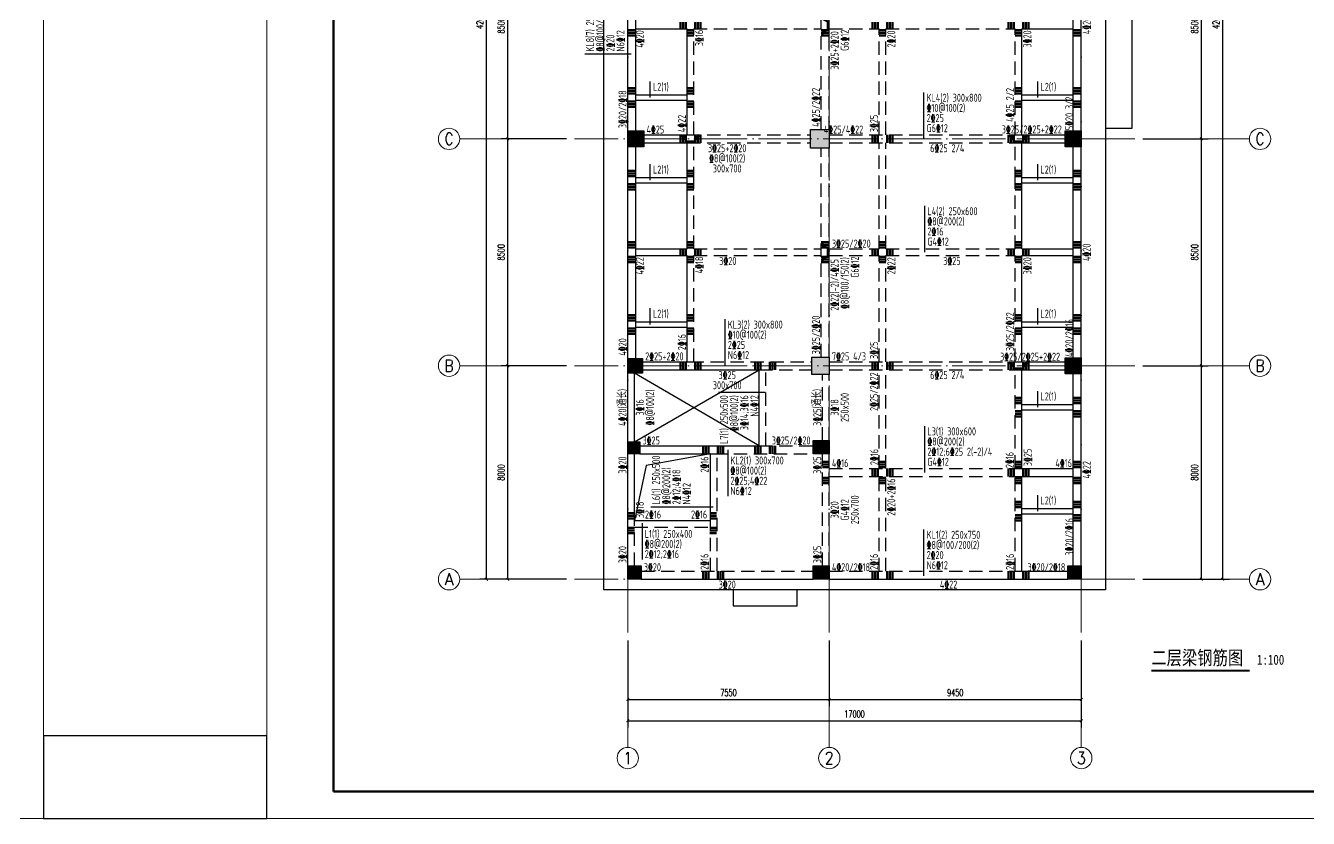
# Model space of a CAD drawing. Extents: x 3968514 to 5230306, y -516551 to -228246.
# Drawn here: x 4659082 to 4707165, y -425966 to -396266 of the extents above; entities that cross this region are included whole.
import ezdxf
from ezdxf.enums import TextEntityAlignment as Align

# ---------------------------------------------------------------- set-up
doc = ezdxf.new("R2010")
doc.units = 0
doc.header["$LTSCALE"] = 1000
doc.header["$MEASUREMENT"] = 0
for name, pattern in [('DASHED', [0.75, 0.5, -0.25]), ('DOTE', [2.42, 2, -0.2, 0.02, -0.2]), ('P_Dash1', [5, 4, -1])]:
    doc.linetypes.add(name, pattern=pattern)
for name, color, linetype, lineweight in [('AXIS', 3, 'Continuous', 15), ('AXIS_TEXT', 7, 'Continuous', 15), ('BEAM', 4, 'Continuous', 25), ('BEAM-DASHED', 4, 'P_Dash1', 25), ('BEAM-JZ-H', 2, 'Continuous', 25), ('BEAM-JZ-NUM-H', 6, 'Continuous', 25), ('BEAM-JZ-NUM-V', 6, 'Continuous', 25), ('BEAM-JZ-V', 2, 'Continuous', 25), ('BEAM-REINDJ', 1, 'Continuous', 50), ('BEAM-REINGJ', 1, 'Continuous', 50), ('BEAM-YW-H', 7, 'Continuous', 25), ('BEAM-YW-V', 7, 'Continuous', 25), ('COLUMN-HATCH', 251, 'Continuous', 25), ('DOTE', 1, 'DOTE', 9), ('FLOOR', 7, 'Continuous', 25), ('FRAME', 3, 'Continuous', 18), ('HOLE', 7, 'Continuous', 25)]:
    doc.layers.add(name, color=color, linetype=linetype, lineweight=lineweight)
for name, color, linetype in [('COLUMN', 9, 'Continuous'), ('DIM_SYMB', 3, 'Continuous'), ('PUB_TEXT', 7, 'Continuous')]:
    doc.layers.add(name, color=color, linetype=linetype)
doc.styles.add('-黑体', font='simhei.ttf', dxfattribs={"width": 0.8})
doc.styles.add('_TCH_AXIS', font='COMPLEX', dxfattribs={"bigfont": 'GBCBIG'})
doc.styles.add('_TCH_DIM_T3', font='SIMPLEX.shx', dxfattribs={"width": 0.7, "bigfont": 'GBCBIG.shx'})
doc.styles.add('COMPLEX', font='COMPLEX')
doc.styles.add('FromPkpm', font='Tssdeng.shx', dxfattribs={"width": 0.7, "bigfont": 'hztxt.shx'})
doc.dimstyles.new('_TCH_ARCH&&100', dxfattribs={"dimtxt": 255, "dimasz": 100, "dimexe": 250, "dimexo": 300, "dimgap": 122.5, "dimtad": 1, "dimdec": 0, "dimzin": 0, "dimdsep": 46, "dimtxsty": '_TCH_DIM_T3', "dimblk": 'ARCHTICK', "dimcen": 0.09, "dimclrt": 7, "dimazin": 2, "dimtfac": 1, "dimtdec": 0, "dimtix": 1, "dimtmove": 2, "dimatfit": 3, "dimfxl": 150, "dimtolj": 1, "dimtzin": 0, "dimarcsym": 0})

# ---------------------------------------------------------------- blocks, each defined once
blk = doc.blocks.new('dstfgdsrtewss')
at = {"layer": 'BEAM-JZ-H'}
for p, q in [((17554, 25976), (17554, 26576)), ((32079, 25976), (32079, 26576)), ((27812, 24426), (27812, 26166)), ((17554, 22876), (17554, 23476)), ((32079, 22876), (32079, 23476)), ((27842, 20176), (27842, 21916)), ((17554, 17476), (17554, 18076)), ((32079, 17476), (32079, 18076)), ((20361, 15926), (20361, 17666)), ((32079, 14376), (32079, 14976)), ((27842, 11926), (27842, 13666)), ((20458, 12776), (20458, 11036)), ((32079, 10476), (32079, 11076)), ((17244, 10026), (17244, 8666)), ((27812, 8051), (27812, 9791))]:
    blk.add_line(p, q, dxfattribs=at)
at = {"layer": 'BEAM-JZ-V'}
for p, q in [((16837, 27596), (15097, 27596)), ((21857, 14921), (20117, 14921)), ((19912, 10626), (17572, 10626))]:
    blk.add_line(p, q, dxfattribs=at)
at = {"layer": 'BEAM-JZ-H', "style": 'FromPkpm', "width": 0.7}
for s, p in [('%%13210@100(2)', (27912, 25436)), ('2%%13225', (27912, 25056)), ('G6%%13212', (27912, 24676)), ('%%1328@200(2)', (27942, 21186)), ('2%%13216', (27942, 20806)), ('G4%%13212', (27942, 20426)), ('2%%13225', (20461, 16556)), ('%%13210@100(2)', (20461, 16936)), ('N6%%13212', (20461, 16176)), ('%%1328@200(2)', (27942, 12936)), ('2%%13212;6%%13225 2(-2)/4', (27942, 12556)), ('%%1328@100(2)', (20558, 11846)), ('G4%%13212', (27942, 12176)), ('2%%13225;4%%13222', (20558, 11466)), ('N6%%13212', (20558, 11086)), ('%%1328@200(2)', (17344, 9096)), ('%%1328@100/200(2)', (27912, 9061)), ('2%%13212;2%%13216', (17344, 8716)), ('2%%13220', (27912, 8681)), ('N6%%13212', (27912, 8301))]:
    blk.add_text(s, height=300, dxfattribs=at).set_placement(p)
at = {"layer": 'BEAM-JZ-NUM-H', "style": 'FromPkpm', "width": 0.7}
for s, p in [('L2(1)', (17654, 26226)), ('L2(1)', (32179, 26226)), ('KL4(2) 300x800', (27912, 25816)), ('L2(1)', (17654, 23126)), ('L2(1)', (32179, 23126)), ('L4(2) 250x600', (27942, 21566)), ('L2(1)', (17654, 17726)), ('L2(1)', (32179, 17726)), ('KL3(2) 300x800', (20461, 17316)), ('L3(1) 300x600', (27942, 13316)), ('KL2(1) 300x700', (20558, 12226)), ('L1(1) 250x400', (17344, 9476)), ('KL1(2) 250x750', (27912, 9441))]:
    blk.add_text(s, height=300, dxfattribs=at).set_placement(p)
for p in [(32179, 14626), (32179, 10726)]:
    blk.add_text('L2(1)', height=300, rotation=0, dxfattribs=at).set_placement(p)
at = {"layer": 'BEAM-JZ-NUM-V', "style": 'FromPkpm', "width": 0.7}
for s, p in [('KL8(7) 250x750', (15447, 27696)), ('L6(1) 250x500', (17922, 10726))]:
    blk.add_text(s, height=300, rotation=90, dxfattribs=at).set_placement(p)
blk.add_text('L7(1) 250x500', height=300, rotation=90, dxfattribs=at).set_placement((20467, 14821), align=Align.RIGHT)
at = {"layer": 'BEAM-JZ-V', "style": 'FromPkpm', "width": 0.7}
for s, p in [('%%1328@100/200(2)', (15827, 27696)), ('N6%%13212', (16587, 27696)), ('2%%13220', (16207, 27696)), ('%%1328@200(2)', (18302, 10726)), ('2%%13212;4%%13218', (18682, 10726)), ('N4%%13212', (19062, 10726))]:
    blk.add_text(s, height=300, rotation=90, dxfattribs=at).set_placement(p)
for s, p in [('%%1328@100(2)', (20847, 14821)), ('3%%13214;3%%13216', (21227, 14821)), ('N4%%13212', (21607, 14821))]:
    blk.add_text(s, height=300, rotation=90, dxfattribs=at).set_placement(p, align=Align.RIGHT)
at = {"layer": 'BEAM-YW-H', "style": 'FromPkpm', "width": 0.7}
for s, p in [('4%%13225', (17412, 24626)), ('4%%13225/4%%13222', (24060, 24626)), ('3%%13225/2%%13220', (24362, 20351)), ('7%%13225 4/3', (24362, 16126)), ('3%%13225', (17262, 12976)), ('4%%13216', (24362, 12126)), ('2%%13216', (17353, 10201)), ('3%%13220', (17312, 8226)), ('4%%13220/2%%13218', (24362, 8226))]:
    blk.add_text(s, height=300, dxfattribs=at).set_placement(p)
for s, p in [('3%%13225/2%%13225+2%%13222', (32981, 24630)), ('3%%13225/2%%13220', (23562, 12976)), ('4%%13216', (33362, 12126)), ('2%%13216', (19687, 10201)), ('3%%13220/2%%13218', (33112, 8226))]:
    blk.add_text(s, height=300, dxfattribs=at).set_placement(p, align=Align.RIGHT)
for s, p in [('3%%13225+2%%13220', (20437, 24226)), ('6%%13225 2/4', (28687, 24226)), ('%%1328@100(2)', (20437, 23846)), ('300x700', (20437, 23466)), ('3%%13220', (20462, 20001)), ('3%%13225', (28862, 20001)), ('3%%13225', (20437, 15726)), ('6%%13225 2/4', (28687, 15726)), ('300x700', (20437, 15346)), ('3%%13220', (20437, 7876)), ('4%%13222', (28737, 7876))]:
    blk.add_text(s, height=300, dxfattribs=at).set_placement(p, align=Align.TOP_CENTER)
blk.add_text('2%%13225+2%%13220', height=300, rotation=0, dxfattribs=at).set_placement((17362, 16126))
blk.add_text('3%%13225/2%%13225+2%%13222', height=300, rotation=359.9999, dxfattribs=at).set_placement((32917, 16114), align=Align.RIGHT)
at = {"layer": 'BEAM-YW-V', "style": 'FromPkpm', "width": 0.7}
for s, p in [('4%%13220', (33762, 28676)), ('4%%13220', (17012, 28169)), ('3%%13216', (19237, 28205)), ('3%%13225+2%%13220', (24312, 27738)), ('G6%%13212', (24692, 28122)), ('2%%13220', (26437, 28169)), ('3%%13220', (31537, 28169)), ('4%%13220', (33762, 20176)), ('4%%13222', (17012, 19665)), ('4%%13218', (19237, 19701)), ('2%%13222(-2)/4%%13225', (24312, 18955)), ('%%1328@100/150(2)', (24692, 19022)), ('G6%%13212', (25072, 19622)), ('2%%13222', (26437, 19669)), ('3%%13220', (31537, 19669)), ('%%1328@100(2)', (17392, 14363)), ('3%%13216', (17012, 14363)), ('3%%13218', (24312, 14363)), ('250x500', (24692, 14363)), ('3%%13225', (31551, 12489)), ('4%%13222', (33762, 12026)), ('2%%13220+2%%13216', (26437, 11003)), ('3%%13218', (17012, 10526)), ('3%%13220', (24312, 10526)), ('G4%%13212', (24692, 10526)), ('250x700', (25072, 10526))]:
    blk.add_text(s, height=300, rotation=90, dxfattribs=at).set_placement(p, align=Align.TOP_CENTER)
for s, p in [('3%%13220/2%%13218', (16662, 24826)), ('4%%13225/2%%13222', (23912, 24876)), ('4%%13225 2/2', (31187, 25063)), ('5%%13220 3/2', (33412, 24751)), ('4%%13222', (18887, 24676)), ('3%%13225', (26087, 24676)), ('3%%13225/2%%13222', (31187, 16475)), ('3%%13225/2%%13220', (23912, 16351)), ('4%%13220/2%%13216', (33412, 16251)), ('4%%13220', (16662, 16301)), ('2%%13216', (18887, 16507)), ('3%%13225', (26087, 16176)), ('3%%13220/2%%13216', (33412, 8809)), ('3%%13220', (16662, 8526)), ('2%%13216', (19737, 8276)), ('3%%13225', (23962, 8526)), ('2%%13216', (26087, 8276)), ('2%%13216', (31187, 8276))]:
    blk.add_text(s, height=300, rotation=90, dxfattribs=at).set_placement(p)
for s, p in [('2%%13225/2%%13222', (26087, 15676)), ('3%%13220', (16662, 12526)), ('2%%13216', (19737, 12526)), ('3%%13225', (23962, 12526))]:
    blk.add_text(s, height=300, rotation=90, dxfattribs=at).set_placement(p, align=Align.RIGHT)
for s, p in [('4%%13220(通长)', (16662, 14363)), ('3%%13225(通长)', (23962, 14363)), ('2%%13216', (26101, 12503)), ('2%%13216', (31173, 12392))]:
    blk.add_text(s, height=300, rotation=90, dxfattribs=at).set_placement(p, align=Align.CENTER)
blk = doc.blocks.new('dtgdsfgsea')
at = {"layer": 'BEAM-REINDJ'}
for points in [[(24012, 28326), (24012, 28426), (24212, 28526), (24212, 28826), (24012, 28926), (24012, 29026)], [(18712, 24526), (18812, 24526), (18912, 24326), (19212, 24326), (19312, 24526), (19412, 24526)], [(31012, 24526), (31112, 24526), (31212, 24326), (31512, 24326), (31612, 24526), (31712, 24526)], [(24012, 19826), (24012, 19926), (24212, 20026), (24212, 20326), (24012, 20426), (24012, 20526)], [(31012, 16026), (31112, 16026), (31212, 15826), (31512, 15826), (31612, 16026), (31712, 16026)]]:
    blk.add_lwpolyline(points, dxfattribs=at)
at = {"layer": 'BEAM-REINGJ'}
for points in [[(16712, 28501), (17012, 28501)], [(16712, 28401), (17012, 28401)], [(18687, 28801), (18687, 28551)], [(18787, 28801), (18787, 28551)], [(18887, 28801), (18887, 28551)], [(18937, 28501), (19187, 28501)], [(18937, 28401), (19187, 28401)], [(19237, 28801), (19237, 28551)], [(19337, 28801), (19337, 28551)], [(19437, 28801), (19437, 28551)], [(23962, 28501), (24262, 28501)], [(23962, 28401), (24262, 28401)], [(25887, 28801), (25887, 28551)], [(25987, 28801), (25987, 28551)], [(26087, 28801), (26087, 28551)], [(26137, 28501), (26387, 28501)], [(26137, 28401), (26387, 28401)], [(26437, 28801), (26437, 28551)], [(26537, 28801), (26537, 28551)], [(26637, 28801), (26637, 28551)], [(30987, 28801), (30987, 28551)], [(31087, 28801), (31087, 28551)], [(31187, 28801), (31187, 28551)], [(31237, 28501), (31487, 28501)], [(31237, 28401), (31487, 28401)], [(31537, 28801), (31537, 28551)], [(31637, 28801), (31637, 28551)], [(31737, 28801), (31737, 28551)], [(33412, 28501), (33712, 28501)], [(33412, 28401), (33712, 28401)], [(16712, 28301), (17012, 28301)], [(18937, 28301), (19187, 28301)], [(23962, 28301), (24262, 28301)], [(26137, 28301), (26387, 28301)], [(31237, 28301), (31487, 28301)], [(33412, 28301), (33712, 28301)], [(16712, 26326), (17012, 26326)], [(16712, 26226), (17012, 26226)], [(16712, 26126), (17012, 26126)], [(18937, 26326), (19187, 26326)], [(18937, 26226), (19187, 26226)], [(18937, 26126), (19187, 26126)], [(31237, 26326), (31487, 26326)], [(31237, 26226), (31487, 26226)], [(31237, 26126), (31487, 26126)], [(33412, 26326), (33712, 26326)], [(33412, 26226), (33712, 26226)], [(33412, 26126), (33712, 26126)], [(16712, 25826), (17012, 25826)], [(16712, 25726), (17012, 25726)], [(16712, 25626), (17012, 25626)], [(18937, 25826), (19187, 25826)], [(18937, 25726), (19187, 25726)], [(18937, 25626), (19187, 25626)], [(31237, 25826), (31487, 25826)], [(31237, 25726), (31487, 25726)], [(31237, 25626), (31487, 25626)], [(33412, 25826), (33712, 25826)], [(33412, 25726), (33712, 25726)], [(33412, 25626), (33712, 25626)], [(18687, 24576), (18687, 24276)], [(18787, 24576), (18787, 24276)], [(18887, 24576), (18887, 24276)], [(19237, 24576), (19237, 24276)], [(19337, 24576), (19337, 24276)], [(19437, 24576), (19437, 24276)], [(25887, 24576), (25887, 24276)], [(25987, 24576), (25987, 24276)], [(26087, 24576), (26087, 24276)], [(26437, 24576), (26437, 24276)], [(26537, 24576), (26537, 24276)], [(26637, 24576), (26637, 24276)], [(30987, 24576), (30987, 24276)], [(31087, 24576), (31087, 24276)], [(31187, 24576), (31187, 24276)], [(31537, 24576), (31537, 24276)], [(31637, 24576), (31637, 24276)], [(31737, 24576), (31737, 24276)], [(16712, 23226), (17012, 23226)], [(16712, 23126), (17012, 23126)], [(18937, 23226), (19187, 23226)], [(18937, 23126), (19187, 23126)], [(31237, 23226), (31487, 23226)], [(31237, 23126), (31487, 23126)], [(33412, 23226), (33712, 23226)], [(33412, 23126), (33712, 23126)], [(16712, 23026), (17012, 23026)], [(16712, 22726), (17012, 22726)], [(16712, 22626), (17012, 22626)], [(18937, 23026), (19187, 23026)], [(18937, 22726), (19187, 22726)], [(18937, 22626), (19187, 22626)], [(31237, 23026), (31487, 23026)], [(31237, 22726), (31487, 22726)], [(31237, 22626), (31487, 22626)], [(33412, 23026), (33712, 23026)], [(33412, 22726), (33712, 22726)], [(33412, 22626), (33712, 22626)], [(16712, 22526), (17012, 22526)], [(18937, 22526), (19187, 22526)], [(31237, 22526), (31487, 22526)], [(33412, 22526), (33712, 22526)], [(16712, 20551), (17012, 20551)], [(16712, 20451), (17012, 20451)], [(16712, 20351), (17012, 20351)], [(18687, 20301), (18687, 20051)], [(18787, 20301), (18787, 20051)], [(18887, 20301), (18887, 20051)], [(18937, 20551), (19187, 20551)], [(18937, 20451), (19187, 20451)], [(18937, 20351), (19187, 20351)], [(19237, 20301), (19237, 20051)], [(19337, 20301), (19337, 20051)], [(19437, 20301), (19437, 20051)], [(23962, 20551), (24262, 20551)], [(23962, 20451), (24262, 20451)], [(23962, 20351), (24262, 20351)], [(25887, 20301), (25887, 20051)], [(25987, 20301), (25987, 20051)], [(26087, 20301), (26087, 20051)], [(26137, 20551), (26387, 20551)], [(26137, 20451), (26387, 20451)], [(26137, 20351), (26387, 20351)], [(26437, 20301), (26437, 20051)], [(26537, 20301), (26537, 20051)], [(26637, 20301), (26637, 20051)], [(30987, 20301), (30987, 20051)], [(31087, 20301), (31087, 20051)], [(31187, 20301), (31187, 20051)], [(31237, 20551), (31487, 20551)], [(31237, 20451), (31487, 20451)], [(31237, 20351), (31487, 20351)], [(31537, 20301), (31537, 20051)], [(31637, 20301), (31637, 20051)], [(31737, 20301), (31737, 20051)], [(33412, 20551), (33712, 20551)], [(33412, 20451), (33712, 20451)], [(33412, 20351), (33712, 20351)], [(16712, 20001), (17012, 20001)], [(16712, 19901), (17012, 19901)], [(16712, 19801), (17012, 19801)], [(18937, 20001), (19187, 20001)], [(18937, 19901), (19187, 19901)], [(18937, 19801), (19187, 19801)], [(23962, 20001), (24262, 20001)], [(23962, 19901), (24262, 19901)], [(23962, 19801), (24262, 19801)], [(26137, 20001), (26387, 20001)], [(26137, 19901), (26387, 19901)], [(26137, 19801), (26387, 19801)], [(31237, 20001), (31487, 20001)], [(31237, 19901), (31487, 19901)], [(31237, 19801), (31487, 19801)], [(33412, 20001), (33712, 20001)], [(33412, 19901), (33712, 19901)], [(33412, 19801), (33712, 19801)], [(16712, 17826), (17012, 17826)], [(18937, 17826), (19187, 17826)], [(31237, 17826), (31487, 17826)], [(33412, 17826), (33712, 17826)], [(16712, 17726), (17012, 17726)], [(16712, 17626), (17012, 17626)], [(16712, 17326), (17012, 17326)], [(18937, 17726), (19187, 17726)], [(18937, 17626), (19187, 17626)], [(18937, 17326), (19187, 17326)], [(31237, 17726), (31487, 17726)], [(31237, 17626), (31487, 17626)], [(31237, 17326), (31487, 17326)], [(33412, 17726), (33712, 17726)], [(33412, 17626), (33712, 17626)], [(33412, 17326), (33712, 17326)], [(16712, 17226), (17012, 17226)], [(16712, 17126), (17012, 17126)], [(18937, 17226), (19187, 17226)], [(18937, 17126), (19187, 17126)], [(31237, 17226), (31487, 17226)], [(31237, 17126), (31487, 17126)], [(33412, 17226), (33712, 17226)], [(33412, 17126), (33712, 17126)], [(18687, 16076), (18687, 15776)], [(18787, 16076), (18787, 15776)], [(18887, 16076), (18887, 15776)], [(19237, 16076), (19237, 15776)], [(19337, 16076), (19337, 15776)], [(19437, 16076), (19437, 15776)], [(21482, 16076), (21482, 15776)], [(21582, 16076), (21582, 15776)], [(21682, 16076), (21682, 15776)], [(22032, 16076), (22032, 15776)], [(22132, 16076), (22132, 15776)], [(22232, 16076), (22232, 15776)], [(25887, 16076), (25887, 15776)], [(25987, 16076), (25987, 15776)], [(26087, 16076), (26087, 15776)], [(26437, 16076), (26437, 15776)], [(26537, 16076), (26537, 15776)], [(26637, 16076), (26637, 15776)], [(30987, 16076), (30987, 15776)], [(31087, 16076), (31087, 15776)], [(31187, 16076), (31187, 15776)], [(31537, 16076), (31537, 15776)], [(31637, 16076), (31637, 15776)], [(31737, 16076), (31737, 15776)], [(31237, 14726), (31487, 14726)], [(31237, 14626), (31487, 14626)], [(31237, 14526), (31487, 14526)], [(33412, 14726), (33712, 14726)], [(33412, 14626), (33712, 14626)], [(33412, 14526), (33712, 14526)], [(31237, 14226), (31487, 14226)], [(31237, 14126), (31487, 14126)], [(31237, 14026), (31487, 14026)], [(33412, 14226), (33712, 14226)], [(33412, 14126), (33712, 14126)], [(33412, 14026), (33712, 14026)], [(19537, 12926), (19537, 12626)], [(19637, 12926), (19637, 12626)], [(19737, 12926), (19737, 12626)], [(20087, 12926), (20087, 12626)], [(20187, 12926), (20187, 12626)], [(20287, 12926), (20287, 12626)], [(21482, 12926), (21482, 12626)], [(21582, 12926), (21582, 12626)], [(21682, 12926), (21682, 12626)], [(22032, 12926), (22032, 12626)], [(22132, 12926), (22132, 12626)], [(22232, 12926), (22232, 12626)], [(24012, 12326), (24262, 12326)], [(24012, 12226), (24262, 12226)], [(24012, 12126), (24262, 12126)], [(25887, 12076), (25887, 11776)], [(25987, 12076), (25987, 11776)], [(26087, 12076), (26087, 11776)], [(26137, 12326), (26387, 12326)], [(26137, 12226), (26387, 12226)], [(26137, 12126), (26387, 12126)], [(26437, 12076), (26437, 11776)], [(26537, 12076), (26537, 11776)], [(26637, 12076), (26637, 11776)], [(30987, 12076), (30987, 11776)], [(31087, 12076), (31087, 11776)], [(31187, 12076), (31187, 11776)], [(31237, 12326), (31487, 12326)], [(31237, 12226), (31487, 12226)], [(31237, 12126), (31487, 12126)], [(31537, 12076), (31537, 11776)], [(31637, 12076), (31637, 11776)], [(31737, 12076), (31737, 11776)], [(33412, 12326), (33712, 12326)], [(33412, 12226), (33712, 12226)], [(33412, 12126), (33712, 12126)], [(24012, 11726), (24262, 11726)], [(24012, 11626), (24262, 11626)], [(26137, 11726), (26387, 11726)], [(26137, 11626), (26387, 11626)], [(31237, 11726), (31487, 11726)], [(31237, 11626), (31487, 11626)], [(33412, 11726), (33712, 11726)], [(33412, 11626), (33712, 11626)], [(24012, 11526), (24262, 11526)], [(26137, 11526), (26387, 11526)], [(31237, 11526), (31487, 11526)], [(33412, 11526), (33712, 11526)], [(31237, 10826), (31487, 10826)], [(31237, 10726), (31487, 10726)], [(31237, 10626), (31487, 10626)], [(33412, 10826), (33712, 10826)], [(33412, 10726), (33712, 10726)], [(33412, 10626), (33712, 10626)], [(16712, 10401), (16962, 10401)], [(16712, 10301), (16962, 10301)], [(16712, 10201), (16962, 10201)], [(19787, 10401), (20037, 10401)], [(19787, 10301), (20037, 10301)], [(19787, 10201), (20037, 10201)], [(31237, 10326), (31487, 10326)], [(31237, 10226), (31487, 10226)], [(31237, 10126), (31487, 10126)], [(33412, 10326), (33712, 10326)], [(33412, 10226), (33712, 10226)], [(33412, 10126), (33712, 10126)], [(16712, 9851), (16962, 9851)], [(16712, 9751), (16962, 9751)], [(16712, 9651), (16962, 9651)], [(19787, 9851), (20037, 9851)], [(19787, 9751), (20037, 9751)], [(19787, 9651), (20037, 9651)], [(19537, 8226), (19537, 7926)], [(19637, 8226), (19637, 7926)], [(19737, 8226), (19737, 7926)], [(20087, 8226), (20087, 7926)], [(20187, 8226), (20187, 7926)], [(20287, 8226), (20287, 7926)], [(25887, 8226), (25887, 7926)], [(25987, 8226), (25987, 7926)], [(26087, 8226), (26087, 7926)], [(26437, 8226), (26437, 7926)], [(26537, 8226), (26537, 7926)], [(26637, 8226), (26637, 7926)], [(30987, 8226), (30987, 7926)], [(31087, 8226), (31087, 7926)], [(31187, 8226), (31187, 7926)], [(31537, 8226), (31537, 7926)], [(31637, 8226), (31637, 7926)], [(31737, 8226), (31737, 7926)]]:
    blk.add_lwpolyline(points, dxfattribs=at)
blk = doc.blocks.new('fyhdgtdfese')
at = {"layer": 'COLUMN-HATCH'}
for points in [[(5484914, -373271), (5485514, -373271), (5485514, -373871), (5484914, -373871)], [(5491764, -373221), (5492464, -373221), (5492464, -373921), (5491764, -373921)], [(5501314, -373271), (5501914, -373271), (5501914, -373871), (5501314, -373871)], [(5491814, -381746), (5492464, -381746), (5492464, -382396), (5491814, -382396)], [(5501314, -381771), (5501914, -381771), (5501914, -382371), (5501314, -382371)], [(5484914, -381796), (5485464, -381796), (5485464, -382346), (5484914, -382346)], [(5484914, -384921), (5485364, -384921), (5485364, -385371), (5484914, -385371)], [(5491864, -384871), (5492464, -384871), (5492464, -385371), (5491864, -385371)], [(5484914, -389571), (5485414, -389571), (5485414, -390071), (5484914, -390071)], [(5491864, -389571), (5492464, -389571), (5492464, -390071), (5491864, -390071)], [(5501414, -389571), (5501914, -389571), (5501914, -390071), (5501414, -390071)]]:
    blk.add_hatch(color=256, dxfattribs=at).paths.add_polyline_path(points, flags=0)
for points in [[(5484014, -347671), (5502814, -347671), (5502814, -390471), (5484014, -390471)], [(5503814, -365471), (5502814, -365471), (5502814, -373171), (5503814, -373171)], [(5488864, -391071), (5491264, -391071), (5491264, -390471), (5488864, -390471)]]:
    blk.add_lwpolyline(points, close=True)
at = {"layer": 'BEAM'}
for p, q in [((5501614, -373271), (5501614, -365371)), ((5501914, -373271), (5501914, -365371)), ((5484914, -373271), (5484914, -365446)), ((5485214, -373271), (5485214, -365446)), ((5485214, -369446), (5487139, -369446)), ((5487139, -373421), (5487139, -369446)), ((5499689, -373421), (5499689, -369446)), ((5499689, -369446), (5501614, -369446)), ((5485214, -371921), (5487139, -371921)), ((5485214, -372121), (5487139, -372121)), ((5499689, -371921), (5501614, -371921)), ((5499689, -372121), (5501614, -372121)), ((5485514, -373421), (5487389, -373421)), ((5499439, -373421), (5501314, -373421)), ((5484914, -381796), (5484914, -373871)), ((5485214, -381796), (5485214, -373871)), ((5485514, -373721), (5487389, -373721)), ((5487139, -375121), (5487139, -373721)), ((5499439, -373721), (5501314, -373721)), ((5499689, -375121), (5499689, -373721)), ((5501614, -381771), (5501614, -373871)), ((5501914, -381771), (5501914, -373871)), ((5485214, -375021), (5487139, -375021)), ((5499689, -375021), (5501614, -375021)), ((5485214, -375221), (5487139, -375221)), ((5487139, -377696), (5487139, -375121)), ((5499689, -377696), (5499689, -375121)), ((5499689, -375221), (5501614, -375221)), ((5485214, -377696), (5487139, -377696)), ((5499689, -377696), (5501614, -377696)), ((5485214, -377946), (5487139, -377946)), ((5487139, -381921), (5487139, -377946)), ((5499689, -377946), (5501614, -377946)), ((5499689, -381921), (5499689, -377946)), ((5485214, -380421), (5487139, -380421)), ((5485214, -380621), (5487139, -380621)), ((5499689, -380421), (5501614, -380421)), ((5499689, -380621), (5501614, -380621)), ((5485464, -381921), (5487264, -381921)), ((5485464, -382221), (5489834, -382221)), ((5489834, -385071), (5489834, -382221)), ((5499439, -381921), (5501314, -381921)), ((5499439, -382221), (5501314, -382221)), ((5499689, -385921), (5499689, -382221)), ((5484914, -384921), (5484914, -382346)), ((5485164, -384921), (5485164, -382346)), ((5501614, -389571), (5501614, -382371)), ((5501914, -389571), (5501914, -382371)), ((5499689, -383521), (5501614, -383521)), ((5499689, -383721), (5501614, -383721)), ((5485364, -385071), (5489834, -385071)), ((5484914, -389571), (5484914, -385371)), ((5485164, -387996), (5485164, -385371)), ((5485364, -385371), (5488139, -385371)), ((5488014, -387996), (5488014, -385371)), ((5499439, -385921), (5501614, -385921)), ((5499439, -386221), (5501614, -386221)), ((5499689, -389771), (5499689, -386221)), ((5499689, -387421), (5501614, -387421)), ((5485164, -387871), (5488014, -387871)), ((5499689, -387621), (5501614, -387621)), ((5499564, -389771), (5501414, -389771)), ((5485414, -390071), (5491864, -390071)), ((5492464, -390071), (5501414, -390071))]:
    blk.add_line(p, q, dxfattribs=at)
at = {"layer": 'BEAM-DASHED', "linetype": 'DASHED'}
for p, q in [((5492164, -373221), (5492164, -365446)), ((5492464, -373221), (5492464, -365446)), ((5487389, -369446), (5492164, -369446)), ((5487389, -373421), (5487389, -369446)), ((5492464, -369446), (5494339, -369446)), ((5494339, -373421), (5494339, -369446)), ((5494589, -373421), (5494589, -369446)), ((5494589, -369446), (5499439, -369446)), ((5499439, -373421), (5499439, -369446)), ((5487139, -373421), (5491764, -373421)), ((5492464, -373421), (5499689, -373421)), ((5487139, -373721), (5491764, -373721)), ((5487389, -375121), (5487389, -373721)), ((5492164, -381746), (5492164, -373921)), ((5492464, -373721), (5499689, -373721)), ((5492464, -381746), (5492464, -373921)), ((5494339, -377696), (5494339, -373721)), ((5494589, -377696), (5494589, -373721)), ((5499439, -375121), (5499439, -373721)), ((5487389, -377696), (5487389, -375121)), ((5499439, -377696), (5499439, -375121)), ((5487389, -377696), (5492164, -377696)), ((5492464, -377696), (5494339, -377696)), ((5494589, -377696), (5499439, -377696)), ((5487389, -377946), (5492164, -377946)), ((5487389, -381921), (5487389, -377946)), ((5492464, -377946), (5494339, -377946)), ((5494339, -381921), (5494339, -377946)), ((5494589, -377946), (5499439, -377946)), ((5494589, -381921), (5494589, -377946)), ((5499439, -381921), (5499439, -377946)), ((5487264, -381921), (5491814, -381921)), ((5489834, -382221), (5491814, -382221)), ((5490084, -385071), (5490084, -382221)), ((5492464, -381921), (5499689, -381921)), ((5492464, -382221), (5499689, -382221)), ((5494339, -385921), (5494339, -382221)), ((5494589, -385921), (5494589, -382221)), ((5499439, -385921), (5499439, -382221)), ((5492214, -384871), (5492214, -382396)), ((5492464, -384871), (5492464, -382396)), ((5489834, -385071), (5491864, -385071)), ((5488139, -385371), (5491864, -385371)), ((5488264, -389771), (5488264, -385371)), ((5492214, -389571), (5492214, -385371)), ((5492464, -389571), (5492464, -385371)), ((5492464, -385921), (5499689, -385921)), ((5492464, -386221), (5499689, -386221)), ((5494339, -389771), (5494339, -386221)), ((5494589, -389771), (5494589, -386221)), ((5499439, -389771), (5499439, -386221)), ((5485164, -389571), (5485164, -387996)), ((5488014, -389771), (5488014, -387996)), ((5485164, -388121), (5488014, -388121)), ((5485414, -389771), (5491864, -389771)), ((5492464, -389771), (5499564, -389771))]:
    blk.add_line(p, q, dxfattribs=at)
at = {"layer": 'COLUMN'}
for points in [[(5484914, -373271), (5485514, -373271), (5485514, -373871), (5484914, -373871), (5484914, -373271)], [(5491764, -373221), (5492464, -373221), (5492464, -373921), (5491764, -373921), (5491764, -373221)], [(5501314, -373271), (5501914, -373271), (5501914, -373871), (5501314, -373871), (5501314, -373271)], [(5491814, -381746), (5492464, -381746), (5492464, -382396), (5491814, -382396), (5491814, -381746)], [(5501314, -381771), (5501914, -381771), (5501914, -382371), (5501314, -382371), (5501314, -381771)], [(5484914, -381796), (5485464, -381796), (5485464, -382346), (5484914, -382346), (5484914, -381796)], [(5484914, -384921), (5485364, -384921), (5485364, -385371), (5484914, -385371), (5484914, -384921)], [(5491864, -384871), (5492464, -384871), (5492464, -385371), (5491864, -385371), (5491864, -384871)], [(5484914, -389571), (5485414, -389571), (5485414, -390071), (5484914, -390071), (5484914, -389571)], [(5491864, -389571), (5492464, -389571), (5492464, -390071), (5491864, -390071), (5491864, -389571)], [(5501414, -389571), (5501914, -389571), (5501914, -390071), (5501414, -390071), (5501414, -389571)]]:
    blk.add_lwpolyline(points, dxfattribs=at)
at = {"layer": 'FLOOR'}
for p, q in [((5485164, -384921), (5489834, -382221)), ((5489834, -385071), (5485164, -382346))]:
    blk.add_line(p, q, dxfattribs=at)
at = {"layer": 'HOLE'}
for p, q in [((5488014, -385371), (5485601, -385809)), ((5485601, -385809), (5485164, -387871))]:
    blk.add_line(p, q, dxfattribs=at)
blk = doc.blocks.new('A$C0B803521')
at = {"layer": 'FRAME', "lineweight": 18}
for p, q in [((-100043, 93652), (-100043, 34252)), ((-15943, 34252), (-15943, 93652)), ((-100043, 34252), (-15943, 34252))]:
    blk.add_line(p, q, dxfattribs=at)
at = {"layer": 'FRAME', "lineweight": 140}
for p, q in [((-97543, 92652), (-97543, 35252)), ((-97543, 35252), (-16943, 35252))]:
    blk.add_line(p, q, dxfattribs=at)
blk = doc.blocks.new('_AXISO')
blk.add_circle((0, 0), 0.5)
at = {"layer": 'AXIS_TEXT', "style": 'COMPLEX', "width": 1.041667}
blk.add_attdef('A', text='', height=0.56, dxfattribs=at).set_placement((-0.25, -0.28), (0.25, -0.28), align=Align.FIT)
blk = doc.blocks.new('_ArchTick')
at = {"color": 0, "linetype": 'ByBlock', "const_width": 0.4}
blk.add_lwpolyline([(-0.5, -0.5), (0.5, 0.5)], dxfattribs=at)
blk = doc.blocks.new('*D1341')
at = {"layer": 'AXIS', "color": 0, "lineweight": -2, "transparency": 16777216}
for p, q in [((0, -44300), (0, -47550)), ((17000, -44300), (17000, -47550)), ((0, -47300), (17000, -47300))]:
    blk.add_line(p, q, dxfattribs=at)
at = {"layer": 'Defpoints', "color": 0, "transparency": 16777216}
for p in [(0, -44000), (17000, -44000), (17000, -47300)]:
    blk.add_point(p, dxfattribs=at)
at = {"layer": 'AXIS', "color": 0, "lineweight": -2, "transparency": 16777216, "xscale": 100, "yscale": 100, "zscale": 100, "rotation": 180}
blk.add_blockref('_ArchTick', (0, -47300), dxfattribs=at)
at = {"layer": 'AXIS', "color": 0, "lineweight": -2, "transparency": 16777216, "xscale": 100, "yscale": 100, "zscale": 100}
blk.add_blockref('_ArchTick', (17000, -47300), dxfattribs=at)
at = {"layer": 'AXIS', "color": 7, "transparency": 16777216, "insert": (8500, -47050), "char_height": 255, "attachment_point": 5, "style": '_TCH_DIM_T3'}
blk.add_mtext('\\A1;17000', dxfattribs=at)
blk = doc.blocks.new('*D1342')
at = {"layer": 'AXIS', "color": 0, "lineweight": -2, "transparency": 16777216}
for p, q in [((0, -44300), (0, -46750)), ((7550, -44300), (7550, -46750)), ((0, -46500), (7550, -46500))]:
    blk.add_line(p, q, dxfattribs=at)
at = {"layer": 'Defpoints', "color": 0, "transparency": 16777216}
for p in [(0, -44000), (7550, -44000), (7550, -46500)]:
    blk.add_point(p, dxfattribs=at)
at = {"layer": 'AXIS', "color": 0, "lineweight": -2, "transparency": 16777216, "xscale": 100, "yscale": 100, "zscale": 100, "rotation": 180}
blk.add_blockref('_ArchTick', (0, -46500), dxfattribs=at)
at = {"layer": 'AXIS', "color": 0, "lineweight": -2, "transparency": 16777216, "xscale": 100, "yscale": 100, "zscale": 100}
blk.add_blockref('_ArchTick', (7550, -46500), dxfattribs=at)
at = {"layer": 'AXIS', "color": 7, "transparency": 16777216, "insert": (3775, -46250), "char_height": 255, "attachment_point": 5, "style": '_TCH_DIM_T3'}
blk.add_mtext('\\A1;7550', dxfattribs=at)
blk = doc.blocks.new('*D1343')
at = {"layer": 'AXIS', "color": 0, "lineweight": -2, "transparency": 16777216}
for p, q in [((7550, -44300), (7550, -46750)), ((17000, -44300), (17000, -46750)), ((7550, -46500), (17000, -46500))]:
    blk.add_line(p, q, dxfattribs=at)
at = {"layer": 'Defpoints', "color": 0, "transparency": 16777216}
for p in [(7550, -44000), (17000, -44000), (17000, -46500)]:
    blk.add_point(p, dxfattribs=at)
at = {"layer": 'AXIS', "color": 0, "lineweight": -2, "transparency": 16777216, "xscale": 100, "yscale": 100, "zscale": 100, "rotation": 180}
blk.add_blockref('_ArchTick', (7550, -46500), dxfattribs=at)
at = {"layer": 'AXIS', "color": 0, "lineweight": -2, "transparency": 16777216, "xscale": 100, "yscale": 100, "zscale": 100}
blk.add_blockref('_ArchTick', (17000, -46500), dxfattribs=at)
at = {"layer": 'AXIS', "color": 7, "transparency": 16777216, "insert": (12275, -46250), "char_height": 255, "attachment_point": 5, "style": '_TCH_DIM_T3'}
blk.add_mtext('\\A1;9450', dxfattribs=at)
blk = doc.blocks.new('*D1347')
at = {"layer": 'AXIS', "color": 0, "lineweight": -2, "transparency": 16777216}
for p, q in [((19300, 0), (22550, 0)), ((22300, -42000), (22300, 0)), ((19300, -42000), (22550, -42000))]:
    blk.add_line(p, q, dxfattribs=at)
at = {"layer": 'Defpoints', "color": 0, "transparency": 16777216}
for p in [(19000, 0), (22300, 0), (19000, -42000)]:
    blk.add_point(p, dxfattribs=at)
at = {"layer": 'AXIS', "color": 0, "lineweight": -2, "transparency": 16777216, "xscale": 100, "yscale": 100, "zscale": 100}
for p, rotation in [((22300, 0), 90), ((22300, -42000), 270)]:
    blk.add_blockref('_ArchTick', p, dxfattribs=dict(at, rotation=rotation))
at = {"layer": 'AXIS', "color": 7, "transparency": 16777216, "insert": (22050, -21000), "char_height": 255, "attachment_point": 5, "rotation": 90, "style": '_TCH_DIM_T3'}
blk.add_mtext('\\A1;42000', dxfattribs=at)
blk = doc.blocks.new('*D1348')
at = {"layer": 'AXIS', "color": 0, "lineweight": -2, "transparency": 16777216}
for p, q in [((19300, -34000), (21750, -34000)), ((21500, -42000), (21500, -34000)), ((19300, -42000), (21750, -42000))]:
    blk.add_line(p, q, dxfattribs=at)
at = {"layer": 'Defpoints', "color": 0, "transparency": 16777216}
for p in [(19000, -34000), (21500, -34000), (19000, -42000)]:
    blk.add_point(p, dxfattribs=at)
at = {"layer": 'AXIS', "color": 0, "lineweight": -2, "transparency": 16777216, "xscale": 100, "yscale": 100, "zscale": 100}
for p, rotation in [((21500, -34000), 90), ((21500, -42000), 270)]:
    blk.add_blockref('_ArchTick', p, dxfattribs=dict(at, rotation=rotation))
at = {"layer": 'AXIS', "color": 7, "transparency": 16777216, "insert": (21250, -38000), "char_height": 255, "attachment_point": 5, "rotation": 90, "style": '_TCH_DIM_T3'}
blk.add_mtext('\\A1;8000', dxfattribs=at)
blk = doc.blocks.new('*D1349')
at = {"layer": 'AXIS', "color": 0, "lineweight": -2, "transparency": 16777216}
for p, q in [((19300, -25500), (21750, -25500)), ((21500, -34000), (21500, -25500)), ((19300, -34000), (21750, -34000))]:
    blk.add_line(p, q, dxfattribs=at)
at = {"layer": 'Defpoints', "color": 0, "transparency": 16777216}
for p in [(19000, -25500), (21500, -25500), (19000, -34000)]:
    blk.add_point(p, dxfattribs=at)
at = {"layer": 'AXIS', "color": 0, "lineweight": -2, "transparency": 16777216, "xscale": 100, "yscale": 100, "zscale": 100}
for p, rotation in [((21500, -25500), 90), ((21500, -34000), 270)]:
    blk.add_blockref('_ArchTick', p, dxfattribs=dict(at, rotation=rotation))
at = {"layer": 'AXIS', "color": 7, "transparency": 16777216, "insert": (21250, -29750), "char_height": 255, "attachment_point": 5, "rotation": 90, "style": '_TCH_DIM_T3'}
blk.add_mtext('\\A1;8500', dxfattribs=at)
blk = doc.blocks.new('*D1350')
at = {"layer": 'AXIS', "color": 0, "lineweight": -2, "transparency": 16777216}
for p, q in [((19300, -17000), (21750, -17000)), ((21500, -25500), (21500, -17000)), ((19300, -25500), (21750, -25500))]:
    blk.add_line(p, q, dxfattribs=at)
at = {"layer": 'Defpoints', "color": 0, "transparency": 16777216}
for p in [(19000, -17000), (21500, -17000), (19000, -25500)]:
    blk.add_point(p, dxfattribs=at)
at = {"layer": 'AXIS', "color": 0, "lineweight": -2, "transparency": 16777216, "xscale": 100, "yscale": 100, "zscale": 100}
for p, rotation in [((21500, -17000), 90), ((21500, -25500), 270)]:
    blk.add_blockref('_ArchTick', p, dxfattribs=dict(at, rotation=rotation))
at = {"layer": 'AXIS', "color": 7, "transparency": 16777216, "insert": (21250, -21250), "char_height": 255, "attachment_point": 5, "rotation": 90, "style": '_TCH_DIM_T3'}
blk.add_mtext('\\A1;8500', dxfattribs=at)
blk = doc.blocks.new('*D1353')
at = {"layer": 'AXIS', "color": 0, "lineweight": -2, "transparency": 16777216}
for p, q in [((-2300, 0), (-5550, 0)), ((-5300, -42000), (-5300, 0)), ((-2300, -42000), (-5550, -42000))]:
    blk.add_line(p, q, dxfattribs=at)
at = {"layer": 'Defpoints', "color": 0, "transparency": 16777216}
for p in [(-5300, 0), (-2000, 0), (-2000, -42000)]:
    blk.add_point(p, dxfattribs=at)
at = {"layer": 'AXIS', "color": 0, "lineweight": -2, "transparency": 16777216, "xscale": 100, "yscale": 100, "zscale": 100}
for p, rotation in [((-5300, 0), 90), ((-5300, -42000), 270)]:
    blk.add_blockref('_ArchTick', p, dxfattribs=dict(at, rotation=rotation))
at = {"layer": 'AXIS', "color": 7, "transparency": 16777216, "insert": (-5550, -21000), "char_height": 255, "attachment_point": 5, "rotation": 90, "style": '_TCH_DIM_T3'}
blk.add_mtext('\\A1;42000', dxfattribs=at)
blk = doc.blocks.new('*D1354')
at = {"layer": 'AXIS', "color": 0, "lineweight": -2, "transparency": 16777216}
for p, q in [((-2300, -34000), (-4750, -34000)), ((-4500, -42000), (-4500, -34000)), ((-2300, -42000), (-4750, -42000))]:
    blk.add_line(p, q, dxfattribs=at)
at = {"layer": 'Defpoints', "color": 0, "transparency": 16777216}
for p in [(-4500, -34000), (-2000, -34000), (-2000, -42000)]:
    blk.add_point(p, dxfattribs=at)
at = {"layer": 'AXIS', "color": 0, "lineweight": -2, "transparency": 16777216, "xscale": 100, "yscale": 100, "zscale": 100}
for p, rotation in [((-4500, -34000), 90), ((-4500, -42000), 270)]:
    blk.add_blockref('_ArchTick', p, dxfattribs=dict(at, rotation=rotation))
at = {"layer": 'AXIS', "color": 7, "transparency": 16777216, "insert": (-4750, -38000), "char_height": 255, "attachment_point": 5, "rotation": 90, "style": '_TCH_DIM_T3'}
blk.add_mtext('\\A1;8000', dxfattribs=at)
blk = doc.blocks.new('*D1355')
at = {"layer": 'AXIS', "color": 0, "lineweight": -2, "transparency": 16777216}
for p, q in [((-2300, -25500), (-4750, -25500)), ((-4500, -34000), (-4500, -25500)), ((-2300, -34000), (-4750, -34000))]:
    blk.add_line(p, q, dxfattribs=at)
at = {"layer": 'Defpoints', "color": 0, "transparency": 16777216}
for p in [(-4500, -25500), (-2000, -25500), (-2000, -34000)]:
    blk.add_point(p, dxfattribs=at)
at = {"layer": 'AXIS', "color": 0, "lineweight": -2, "transparency": 16777216, "xscale": 100, "yscale": 100, "zscale": 100}
for p, rotation in [((-4500, -25500), 90), ((-4500, -34000), 270)]:
    blk.add_blockref('_ArchTick', p, dxfattribs=dict(at, rotation=rotation))
at = {"layer": 'AXIS', "color": 7, "transparency": 16777216, "insert": (-4750, -29750), "char_height": 255, "attachment_point": 5, "rotation": 90, "style": '_TCH_DIM_T3'}
blk.add_mtext('\\A1;8500', dxfattribs=at)
blk = doc.blocks.new('*D1356')
at = {"layer": 'AXIS', "color": 0, "lineweight": -2, "transparency": 16777216}
for p, q in [((-2300, -17000), (-4750, -17000)), ((-4500, -25500), (-4500, -17000)), ((-2300, -25500), (-4750, -25500))]:
    blk.add_line(p, q, dxfattribs=at)
at = {"layer": 'Defpoints', "color": 0, "transparency": 16777216}
for p in [(-4500, -17000), (-2000, -17000), (-2000, -25500)]:
    blk.add_point(p, dxfattribs=at)
at = {"layer": 'AXIS', "color": 0, "lineweight": -2, "transparency": 16777216, "xscale": 100, "yscale": 100, "zscale": 100}
for p, rotation in [((-4500, -17000), 90), ((-4500, -25500), 270)]:
    blk.add_blockref('_ArchTick', p, dxfattribs=dict(at, rotation=rotation))
at = {"layer": 'AXIS', "color": 7, "transparency": 16777216, "insert": (-4750, -21250), "char_height": 255, "attachment_point": 5, "rotation": 90, "style": '_TCH_DIM_T3'}
blk.add_mtext('\\A1;8500', dxfattribs=at)
blk = doc.blocks.new('A$Cbcbeac01')
at = {"layer": 'AXIS'}
for p, q in [((-2300, -25500), (-6300, -25500)), ((19300, -25500), (23300, -25500)), ((-2300, -34000), (-6300, -34000)), ((19300, -34000), (23300, -34000)), ((-2300, -42000), (-6300, -42000)), ((19300, -42000), (23300, -42000)), ((0, -44300), (0, -48300)), ((7550, -44300), (7550, -48300)), ((17000, -44300), (17000, -48300))]:
    blk.add_line(p, q, dxfattribs=at)
at = {"layer": 'DOTE'}
for p, q in [((0, -44000), (0, 2000)), ((7550, -44000), (7550, 2000)), ((17000, -44000), (17000, 2000)), ((19000, -25500), (-2000, -25500)), ((19000, -34000), (-2000, -34000)), ((19000, -42000), (-2000, -42000))]:
    blk.add_line(p, q, dxfattribs=at)
at = {"layer": 'AXIS'}
ref = blk.add_blockref('_AXISO', (-6700, -25500), dxfattribs=dict(at, xscale=800, yscale=800, zscale=800))
ref.add_attrib('A', 'C', dxfattribs={"layer": 'AXIS_TEXT', "height": 452, "style": '_TCH_AXIS', "width": 1.024}).set_placement((-6865.3, -25726), (-6534.7, -25726), align=Align.FIT)
ref = blk.add_blockref('_AXISO', (23700, -25500), dxfattribs=dict(at, xscale=800, yscale=800, zscale=800))
ref.add_attrib('A', 'C', dxfattribs={"layer": 'AXIS_TEXT', "height": 452, "style": '_TCH_AXIS', "width": 1.024}).set_placement((23534.7, -25726), (23865.3, -25726), align=Align.FIT)
ref = blk.add_blockref('_AXISO', (-6700, -34000), dxfattribs=dict(at, xscale=800, yscale=800, zscale=800))
ref.add_attrib('A', 'B', dxfattribs={"layer": 'AXIS_TEXT', "height": 448.3, "style": '_TCH_AXIS', "width": 0.924665}).set_placement((-6867.8, -34224.2), (-6532.2, -34224.2), align=Align.FIT)
ref = blk.add_blockref('_AXISO', (23700, -34000), dxfattribs=dict(at, xscale=800, yscale=800, zscale=800))
ref.add_attrib('A', 'B', dxfattribs={"layer": 'AXIS_TEXT', "height": 448.3, "style": '_TCH_AXIS', "width": 0.924665}).set_placement((23532.2, -34224.2), (23867.8, -34224.2), align=Align.FIT)
ref = blk.add_blockref('_AXISO', (-6700, -42000), dxfattribs=dict(at, xscale=800, yscale=800, zscale=800))
ref.add_attrib('A', 'A', dxfattribs={"layer": 'AXIS_TEXT', "height": 450.2, "style": '_TCH_AXIS', "width": 0.863198}).set_placement((-6866.5, -42225.1), (-6533.5, -42225.1), align=Align.FIT)
ref = blk.add_blockref('_AXISO', (23700, -42000), dxfattribs=dict(at, xscale=800, yscale=800, zscale=800))
ref.add_attrib('A', 'A', dxfattribs={"layer": 'AXIS_TEXT', "height": 450.2, "style": '_TCH_AXIS', "width": 0.863198}).set_placement((23533.5, -42225.1), (23866.5, -42225.1), align=Align.FIT)
ref = blk.add_blockref('_AXISO', (0, -48700), dxfattribs=dict(at, xscale=800, yscale=800, zscale=800))
ref.add_attrib('A', '1', dxfattribs={"layer": 'AXIS_TEXT', "height": 449.3, "style": '_TCH_AXIS', "width": 1.736434}).set_placement((-167.2, -48924.6), (167.2, -48924.6), align=Align.FIT)
ref = blk.add_blockref('_AXISO', (7550, -48700), dxfattribs=dict(at, xscale=800, yscale=800, zscale=800))
ref.add_attrib('A', '2', dxfattribs={"layer": 'AXIS_TEXT', "height": 451.1, "style": '_TCH_AXIS', "width": 1.103448}).set_placement((7384.1, -48925.5), (7715.9, -48925.5), align=Align.FIT)
ref = blk.add_blockref('_AXISO', (17000, -48700), dxfattribs=dict(at, xscale=800, yscale=800, zscale=800))
ref.add_attrib('A', '3', dxfattribs={"layer": 'AXIS_TEXT', "height": 453.8, "style": '_TCH_AXIS', "width": 1.084746}).set_placement((16835.9, -48926.9), (17164.1, -48926.9), align=Align.FIT)
for p1, p2, distance, picture, middle in [((-2000, -42000), (-2000, 0), 3300, '*D1353', (-5550, -21000)), ((19000, -42000), (19000, 0), -3300, '*D1347', (22050, -21000)), ((-2000, -25500), (-2000, -17000), 2500, '*D1356', (-4750, -21250)), ((19000, -25500), (19000, -17000), -2500, '*D1350', (21250, -21250)), ((-2000, -34000), (-2000, -25500), 2500, '*D1355', (-4750, -29750)), ((19000, -34000), (19000, -25500), -2500, '*D1349', (21250, -29750)), ((-2000, -42000), (-2000, -34000), 2500, '*D1354', (-4750, -38000)), ((19000, -42000), (19000, -34000), -2500, '*D1348', (21250, -38000)), ((0, -44000), (17000, -44000), -3300, '*D1341', (8500, -47050)), ((0, -44000), (7550, -44000), -2500, '*D1342', (3775, -46250)), ((7550, -44000), (17000, -44000), -2500, '*D1343', (12275, -46250))]:
    dim = blk.add_aligned_dim(p1=p1, p2=p2, distance=distance, dimstyle='_TCH_ARCH&&100', dxfattribs=at)
    dim.commit()
    dim.dimension.update_dxf_attribs({"geometry": picture, "text_midpoint": middle})

msp = doc.modelspace()

# ---------------------------------------------------------------- linework, layer by layer
at = {"color": 6}
msp.add_lwpolyline([(4659754.24624, -425966.25491), (4668120.86706, -425966.25491), (4668120.86706, -422869.65421), (4659754.24624, -422869.65421)], close=True, dxfattribs=at)
at = {"layer": 'DIM_SYMB', "const_width": 70}
msp.add_lwpolyline([(4701280.70274, -420434.54046), (4704960.2808, -420434.54046)], dxfattribs=at)

# ---------------------------------------------------------------- block references
for name, p in [('A$C0B803521', (4675697.36617, -460218.25571)), ('A$C0B803521', (4768163.98699, -460218.25571)), ('A$Cbcbeac01', (4681654.83494, -375007.65646, -0.30417)), ('dstfgdsrtewss', (4664943.0615, -424933.30782, -0.30417)), ('fyhdgtdfese', (-803258.72581, -26936.21603, -0.30417)), ('dtgdsfgsea', (4664943.0615, -424933.30782, -0.30417))]:
    msp.add_blockref(name, p)

# ---------------------------------------------------------------- texts
at = {"layer": 'PUB_TEXT', "style": '-黑体', "width": 0.8}
for s, height, p in [('二层梁钢筋图', 525.738397, (4701280.70274, -420211.84004)), ('1:100', 375.527426, (4705240.2808, -420211.84004))]:
    msp.add_text(s, height=height, dxfattribs=at).set_placement(p)

doc.saveas('drawing.dxf')
